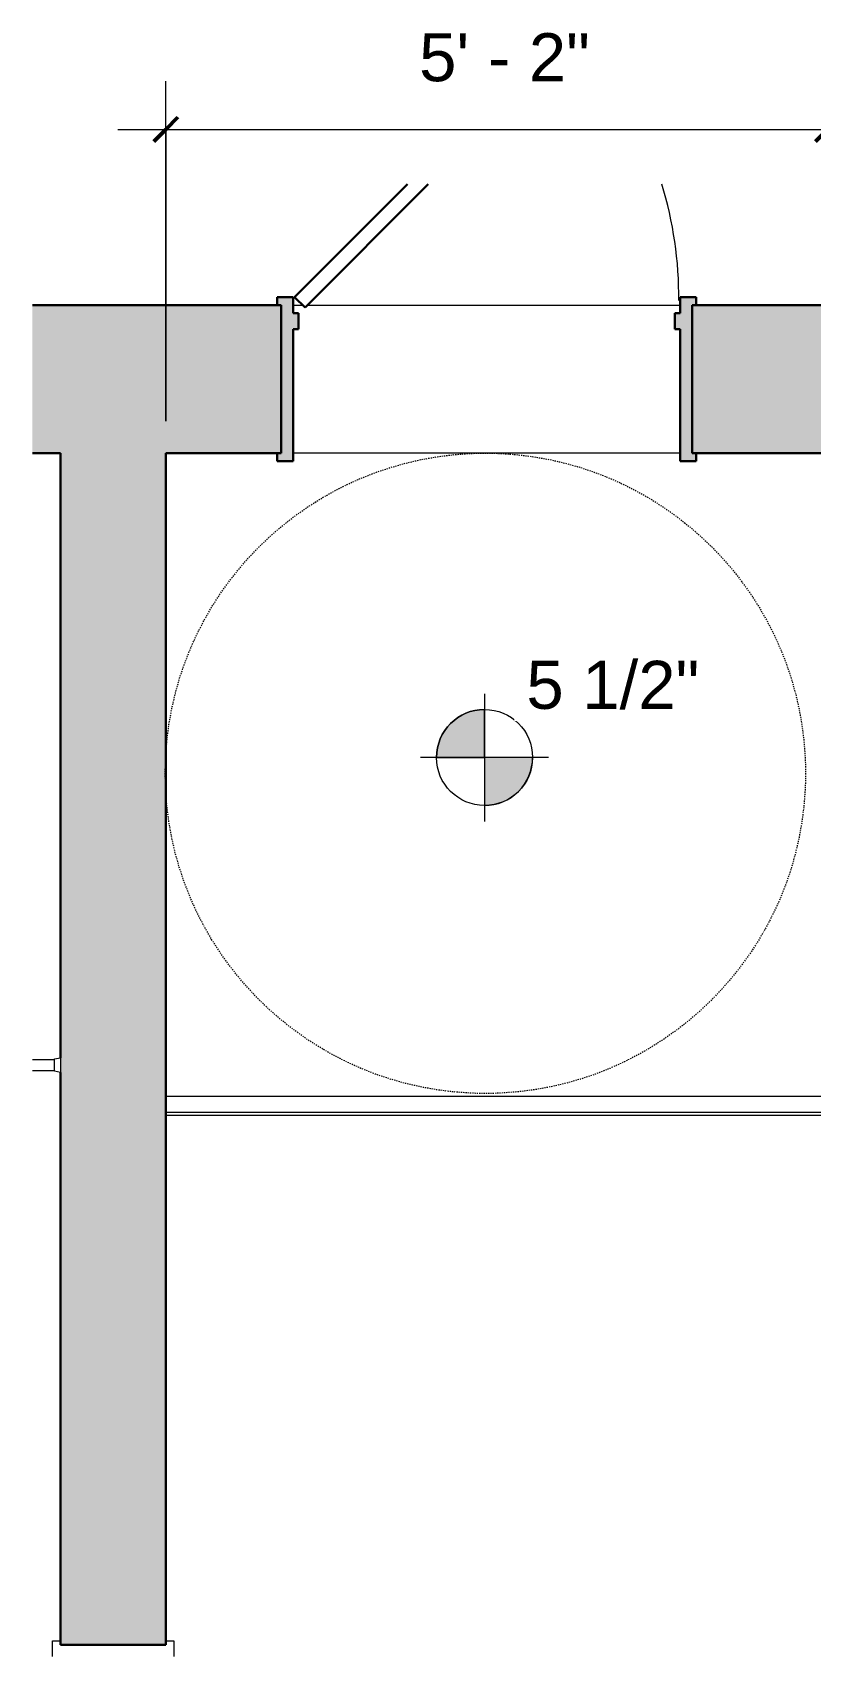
# Model space of a CAD drawing. Header units: inches. Extents: x 828 to 2906, y -227 to 506.
# Drawn here: x 2288.4 to 2361.4, y 354.3 to 506.5 of the extents above; entities that cross this region are included whole.
import ezdxf

# ---------------------------------------------------------------- set-up
doc = ezdxf.new("R2010")
doc.units = ezdxf.units.IN
doc.header["$MEASUREMENT"] = 0
doc.linetypes.add('Center 1_8_', pattern=[0.3125, 0.125, -0.06249999999999999, 0.06249999999999999, -0.06249999999999999])
for name, color, linetype, lineweight in [('A-ANNO-DIMS', 211, 'Continuous', 9), ('A-ANNO-DIMS-48', 211, 'Continuous', 9), ('A-DETL', 90, 'Continuous', 9), ('A-DOOR', 31, 'Continuous', 18), ('A-FLOR', 192, 'Continuous', 18), ('A-FLOR-HRAL', 11, 'Continuous', 9), ('A-WALL', 113, 'Continuous', 18), ('A-WALL-PATT', 111, 'Continuous', 18), ('G-ANNO-DIMS', 111, 'Continuous', 9), ('P-SANR-FIXT', 6, 'Continuous', 9)]:
    doc.layers.add(name, color=color, linetype=linetype, lineweight=lineweight)
doc.styles.add('Arial', font='arial.ttf', dxfattribs={"height": 4.499999999999996})
doc.styles.add('Swis721 Lt BT', font='swissl.ttf', dxfattribs={"height": 4.499999999999996})
doc.dimstyles.new('OTJ_-_3_32__Linear__1_2__Tolerance', dxfattribs={"dimscale": 12, "dimtxt": 4.748917746264815, "dimasz": 0.1875, "dimexe": 0.375, "dimexo": 0.2500000000000001, "dimgap": 0.25, "dimtad": 1, "dimdec": 1, "dimrnd": 0.5, "dimzin": 1, "dimdsep": 46, "dimlunit": 4, "dimtxsty": 'Swis721 Lt BT', "dimblk1": 'OBLIQUE', "dimblk2": 'OBLIQUE', "dimsah": 1, "dimcen": 0.09, "dimdle": 0.375, "dimazin": 0, "dimtfac": 1, "dimtdec": 4, "dimtix": 1, "dimtmove": 0, "dimatfit": 3, "dimfxl": 1, "dimtvp": 1, "dimfrac": 2, "dimtolj": 1, "dimtzin": 0, "dimarcsym": 2})

# ---------------------------------------------------------------- blocks, each defined once
blk = doc.blocks.new('Door - Single - Solid Door 36_ x 84_-7207579-FIRST FLOOR CONSTRUCTION - RAMP - WOMEN_S RESTROOM')
at = {"layer": 'A-DOOR'}
h = blk.add_hatch(color=250, dxfattribs=at)
h.paths.add_polyline_path([(22.1191202970557, -7.598738877021957), (23.6191202970557, -7.598738877021957), (23.6191202970557, -6.848738877022043), (23.24412029705561, -6.848738877022043), (23.24412029705587, 7.026261122977956), (23.61912029705578, 7.026261122977956), (23.61912029705578, 7.77626112297787), (22.11912029705578, 7.77626112297787), (22.11912029705578, 6.276261122977956), (21.61912029705581, 6.276261122977956), (21.61912029705581, 4.77626112297787), (22.11912029705578, 4.77626112297787)], flags=0)
h.paths.add_polyline_path([(-15.63087970294441, -7.598738877021701), (-14.13087970294424, -7.598738877021701), (-14.13087970294415, 4.776261122978211), (-13.63087970294418, 4.776261122978211), (-13.63087970294418, 6.276261122978211), (-14.13087970294415, 6.276261122978297), (-14.13087970294415, 7.776261122978211), (-15.63087970294433, 7.776261122978211), (-15.63087970294433, 7.026261122978211), (-15.25587970294424, 7.026261122978211), (-15.25587970294433, -6.848738877021616), (-15.63087970294441, -6.848738877021616)], flags=0)
at = {"layer": 'A-DOOR', "color": 8, "lineweight": 30}
for p, q in [((-14.0058797029433, 7.776261123016701), (-3.424084756502504, 18.35805606945748)), ((-1.479541108239518, 18.35805606945745), (-13.03360787881179, 6.803989298885196)), ((-15.63087970294323, 7.776261122977868), (-15.63087970294323, 7.026261122977921)), ((-14.13087970294314, 7.776261122977862), (-15.63087970294323, 7.776261122977868)), ((-14.13087970294315, 6.27626112297786), (-14.13087970294314, 7.776261122977862)), ((-13.03360787881179, 6.803989298885194), (-14.00587970294329, 7.776261123016701)), ((23.61912029705674, 7.776261122977612), (22.11912029705678, 7.77626112297762)), ((22.11912029705678, 7.77626112297762), (22.11912029705677, 6.27626112297762)), ((23.61912029705674, 7.026261122977665), (23.61912029705674, 7.776261122977612)), ((-15.63087970294323, 7.026261122977921), (-15.25587970294318, 7.026261122977918)), ((-15.25587970294318, 7.026261122977918), (-15.2558797029433, -6.848738877021952)), ((-13.63087970294317, 6.276261122977854), (-14.13087970294315, 6.27626112297786)), ((-13.63087970294319, 4.776261122977854), (-13.63087970294317, 6.276261122977854)), ((22.11912029705677, 6.27626112297762), (21.61912029705678, 6.276261122977625)), ((21.61912029705678, 6.276261122977625), (21.61912029705677, 4.776261122977625)), ((23.2441202970567, -6.848738877022331), (23.24412029705684, 7.026261122977666)), ((23.24412029705684, 7.026261122977668), (23.61912029705674, 7.026261122977665)), ((-14.13087970294324, -7.598738877022027), (-14.13087970294316, 4.776261122977859)), ((-14.13087970294316, 4.77626112297786), (-13.63087970294319, 4.776261122977854)), ((21.61912029705677, 4.776261122977625), (22.11912029705676, 4.77626112297762)), ((22.11912029705676, 4.77626112297762), (22.11912029705668, -7.598738877022266)), ((-15.2558797029433, -6.848738877021953), (-15.63087970294332, -6.84873887702194)), ((-15.63087970294332, -6.84873887702194), (-15.63087970294333, -7.598738877022019)), ((-15.63087970294333, -7.598738877022019), (-14.13087970294324, -7.598738877022027)), ((22.11912029705668, -7.598738877022265), (23.61912029705664, -7.598738877022275)), ((23.61912029705665, -6.848738877022333), (23.2441202970567, -6.848738877022331)), ((23.61912029705664, -7.598738877022275), (23.61912029705665, -6.848738877022333))]:
    blk.add_line(p, q, dxfattribs=at)
at = {"layer": 'A-DOOR', "lineweight": 9}
blk.add_arc((-14.00587970294336, 7.77626112301672), 36.00000000000003, 359.4999999999998, 17.12950968354696, dxfattribs=at)
blk = doc.blocks.new('Door - Single - Solid Door 36_ x 84_-7146200-FIRST FLOOR CONSTRUCTION - RAMP - WOMEN_S RESTROOM')
at = {"layer": 'A-DOOR', "lineweight": 9}
for p, q in [((-15.63087970294331, 5.598738877022018), (-14.16362765417034, 5.598738877022027)), ((-15.63087970294331, 4.84873887702194), (-15.63087970294331, 5.598738877022018)), ((-15.63087970294324, -5.776261122977869), (-15.63087970294325, -5.026261122978058)), ((-14.16362765417026, -5.776261122977861), (-15.63087970294324, -5.776261122977869))]:
    blk.add_line(p, q, dxfattribs=at)
blk = doc.blocks.new('Top Rail Type - Top Rail_Internal_-V41-FIRST FLOOR CONSTRUCTION - RAMP - WOMEN_S RESTROOM')
at = {"layer": 'A-FLOR-HRAL'}
for p, q in [((-851.8674845171296, 406.7859383114891), (-913.8674845171298, 406.7859383114893)), ((-851.8674845171296, 406.0359383114891), (-851.8674845171296, 406.7859383114891)), ((-851.8674845171296, 405.2859383114891), (-913.8674845171298, 405.2859383114893)), ((-851.8674845171296, 405.2859383114891), (-851.8674845171296, 406.0302332579696))]:
    blk.add_line(p, q, dxfattribs=at)
blk = doc.blocks.new('Accessory_Shower_Bobrick_B-207 - 72W-7280602-FIRST FLOOR CONSTRUCTION - RAMP - WOMEN_S RESTROOM')
at = {"layer": 'P-SANR-FIXT'}
for p, q in [((-924.3049845171321, 410.2234383114892), (-926.3747717650465, 410.2234383114892)), ((-924.3049845171323, 410.2936333897031), (-923.7424845171296, 410.4105294772723)), ((-924.3049845171311, 409.1532432332781), (-924.3049845171311, 410.2936333897027)), ((-923.7424845171283, 410.410529477272), (-923.7424845171283, 409.0363471457088)), ((-926.3747717650465, 409.2234383114892), (-924.3049845171321, 409.2234383114892)), ((-923.7424845171296, 409.0363471457092), (-924.3049845171323, 409.1532432332785))]:
    blk.add_line(p, q, dxfattribs=at)
blk = doc.blocks.new('Spot Elevations - Spot Elevation - Target Filled-49714-FIRST FLOOR CONSTRUCTION - RAMP - WOMEN_S RESTROOM')
at = {"layer": 'G-ANNO-DIMS'}
h = blk.add_hatch(color=256, dxfattribs=at)
edge = h.paths.add_edge_path(flags=0)
edge.add_line((1.249000902703301e-16, 0), (-0.09374999999999985, 0))
edge.add_arc((4.891920202254595e-16, -2.60208521396521e-16), 0.09375000000000024, 90.00000000000063, 180.0000000000003, ccw=False)
edge.add_line((1.249000902703301e-16, 0.09375000000000007), (1.249000902703301e-16, 0))
h = blk.add_hatch(color=256, dxfattribs=at)
edge = h.paths.add_edge_path(flags=0)
edge.add_line((1.249000902703301e-16, 0), (0.09375000000000029, 0))
edge.add_arc((2.289834988289385e-16, 6.245004513516504e-17), 0.09374999999999996, 269.99999999999955, 359.99999999999966, ccw=False)
edge.add_line((1.249000902703301e-16, -0.09375), (1.249000902703301e-16, 0))
for p, q in [((-2.706168622523819e-16, 0.1243846875261664), (-2.706168622523819e-16, -0.125)), ((1.249000902703301e-16, 0), (1.249000902703301e-16, 0.09375000000000007)), ((0.1250000000000001, 7.067913962433002e-16), (-0.1249999999999998, 7.067913962433002e-16)), ((-0.09374999999999985, 0), (1.249000902703301e-16, 0)), ((1.249000902703301e-16, 0), (1.249000902703301e-16, -0.09375)), ((0.09375000000000029, 0), (1.249000902703301e-16, 0))]:
    blk.add_line(p, q, dxfattribs=at)
blk.add_circle((1.249000902703301e-16, 0), 0.09375000000000007, dxfattribs=at)
for centre, radius, start, end in [((4.891920202254595e-16, -2.60208521396521e-16), 0.09375000000000024, 90.0000000000002, 179.9999999999999), ((2.289834988289385e-16, 6.245004513516504e-17), 0.09374999999999996, 269.9999999999992, 359.9999999999993)]:
    blk.add_arc(centre, radius, start, end, dxfattribs=at)
blk = doc.blocks.new('DIMBLOCK19-FIRST FLOOR CONSTRUCTION - RAMP - WOMEN_S RESTROOM')
at = {"layer": 'A-ANNO-DIMS-48'}
for p, q in [((2300.954104158935, 470.0359383114899), (2300.954104158935, 501.8916122118643)), ((2362.954104158935, 470.0359383114892), (2362.954104158935, 501.8916122118643)), ((2296.454104158935, 497.3916122118643), (2362.954104158935, 497.3916122118643)), ((2300.954104158935, 497.3916122118643), (2300.954104158935, 470.0359383114899)), ((2362.954104158935, 497.3916122118643), (2362.954104158935, 470.0359383114892))]:
    blk.add_line(p, q, dxfattribs=at)
at = {"layer": 'A-ANNO-DIMS-48', "lineweight": 50}
for p, q in [((2300.954104158935, 497.3916122118643), (2302.079104158935, 498.5166122118643)), ((2362.954104158935, 497.3916122118643), (2364.079104158935, 498.5166122118643)), ((2300.954104158935, 497.3916122118643), (2299.829104158935, 496.2666122118643)), ((2362.954104158935, 497.3916122118643), (2361.829104158935, 496.2666122118643))]:
    blk.add_line(p, q, dxfattribs=at)
at = {"layer": 'A-ANNO-DIMS-48', "color": 0, "insert": (2324.679968246006, 506.3992051471865), "char_height": 4.499999999999999, "width": 17.45792619103065, "attachment_point": 1, "line_spacing_factor": 1.005061956881442, "style": 'Swis721 Lt BT'}
blk.add_mtext('5\' - 2"', dxfattribs=at)
blk = doc.blocks.new('_Oblique')
at = {"color": 0, "linetype": 'ByBlock', "lineweight": -2}
blk.add_line((-0.5, -0.5), (0.5, 0.5), dxfattribs=at)

msp = doc.modelspace()

# ---------------------------------------------------------------- hatches: boundary and pattern name
at = {"layer": 'A-WALL-PATT', "lineweight": 9}
h = msp.add_hatch(color=7, dxfattribs=at)
h.paths.add_polyline_path([(2300.954104158934, 467.0359383114902), (2311.766604158933, 467.0359383114903), (2311.766604158933, 480.9109383114903), (2288.446816911018, 480.9109383114902), (2288.446816911018, 467.0359383114903), (2291.079104158934, 467.0359383114903)], flags=0)
h.paths.add_polyline_path([(2350.266604158933, 467.0359383114904), (2471.838816911019, 467.0359383114907), (2471.838816911019, 480.9109383114908), (2350.266604158933, 480.9109383114904), (2350.266604158933, 478.6609383114901)], flags=0)
msp.add_hatch(color=7, dxfattribs=at).paths.add_polyline_path([(2300.954104158934, 355.3949853067431), (2300.954104158934, 467.0359383114903), (2291.079104158934, 467.0359383114902), (2291.079104158934, 355.3949853067431)], flags=0)

# ---------------------------------------------------------------- linework, layer by layer
at = {"layer": 'A-DETL', "linetype": 'Center 1_8_', "lineweight": 18}
msp.add_circle((2330.891604158934, 437.0546844236633), 30, dxfattribs=at)
at = {"layer": 'A-FLOR'}
for p, q in [((2312.891604158935, 480.9109383114883), (2313.766604158975, 480.9109383114883)), ((2314.211147807157, 480.9109383114883), (2349.141604158935, 480.9109383114883)), ((2349.141604158934, 467.0359383114892), (2312.891604158934, 467.0359383114892)), ((2300.954104158935, 405.0359383114892), (2362.954104158935, 405.0359383114892))]:
    msp.add_line(p, q, dxfattribs=at)
at = {"layer": 'A-WALL', "color": 8, "lineweight": 30}
for p, q in [((2311.391604158934, 480.9109383114899), (2288.44681691102, 480.9109383114898)), ((2471.838816911019, 480.9109383114904), (2350.641604158934, 480.9109383114899)), ((2288.44681691102, 467.0359383114899), (2291.079104158935, 467.0359383114899)), ((2291.079104158935, 467.0359383114898), (2291.079104158935, 410.4105294772721)), ((2300.954104158935, 467.0359383114898), (2311.391604158934, 467.0359383114899)), ((2300.954104158935, 355.3949853067427), (2300.954104158935, 467.0359383114899)), ((2350.641604158934, 467.0359383114899), (2464.580916997554, 467.0359383114903)), ((2291.079104158935, 409.0363471457086), (2291.079104158935, 355.3949853067427)), ((2291.079104158935, 355.3949853067427), (2300.954104158935, 355.3949853067427))]:
    msp.add_line(p, q, dxfattribs=at)

# ---------------------------------------------------------------- block references
at = {"layer": 'A-DOOR'}
msp.add_blockref('Door - Single - Solid Door 36_ x 84_-7207579-FIRST FLOOR CONSTRUCTION - RAMP - WOMEN_S RESTROOM', (2327.022483861877, 473.8846771885121), dxfattribs=at)
at = {"layer": 'A-DOOR', "rotation": 269.9999999999999}
msp.add_blockref('Door - Single - Solid Door 36_ x 84_-7146200-FIRST FLOOR CONSTRUCTION - RAMP - WOMEN_S RESTROOM', (2296.105365281913, 340.1391056037995), dxfattribs=at)
at = {"layer": 'A-FLOR-HRAL'}
msp.add_blockref('Top Rail Type - Top Rail_Internal_-V41-FIRST FLOOR CONSTRUCTION - RAMP - WOMEN_S RESTROOM', (3214.821588676064, 0), dxfattribs=at)
at = {"layer": 'G-ANNO-DIMS', "xscale": 47.99999999999997, "yscale": 47.99999999999997, "zscale": 47.99999999999997}
msp.add_blockref('Spot Elevations - Spot Elevation - Target Filled-49714-FIRST FLOOR CONSTRUCTION - RAMP - WOMEN_S RESTROOM', (2330.812741860625, 438.5403234598656), dxfattribs=at)
at = {"layer": 'P-SANR-FIXT'}
msp.add_blockref('Accessory_Shower_Bobrick_B-207 - 72W-7280602-FIRST FLOOR CONSTRUCTION - RAMP - WOMEN_S RESTROOM', (3214.821588676064, 0), dxfattribs=at)

# ---------------------------------------------------------------- dimensions: what is measured, and where the dimension line sits
at = {"layer": 'A-ANNO-DIMS'}
dim = msp.add_linear_dim(base=(2362.954104158935, 497.3916122118643), p1=(2300.954104158935, 467.0359383114899), p2=(2362.954104158935, 467.0359383114892), dimstyle='OTJ_-_3_32__Linear__1_2__Tolerance', override={"dimpost": '<>', "dimfxl": 62.00000000000045}, dxfattribs=at)
dim.commit()
dim.dimension.update_dxf_attribs({"geometry": 'DIMBLOCK19-FIRST FLOOR CONSTRUCTION - RAMP - WOMEN_S RESTROOM', "text_midpoint": (2331.954104158935, 502.7042395008283)})

# ---------------------------------------------------------------- next in the draw order: texts
at = {"layer": 'G-ANNO-DIMS', "insert": (2334.732397527769, 447.5942570074927), "char_height": 4.5, "width": 19.39282639885222, "attachment_point": 1, "line_spacing_factor": 0.9417779076525876, "style": 'Arial', "bg_fill": 3, "box_fill_scale": 1.25, "bg_fill_color": 256, "bg_fill_true_color": 13158600, "bg_fill_transparency": 0}
msp.add_mtext('5 1/2"', dxfattribs=at)

doc.saveas('drawing.dxf')
